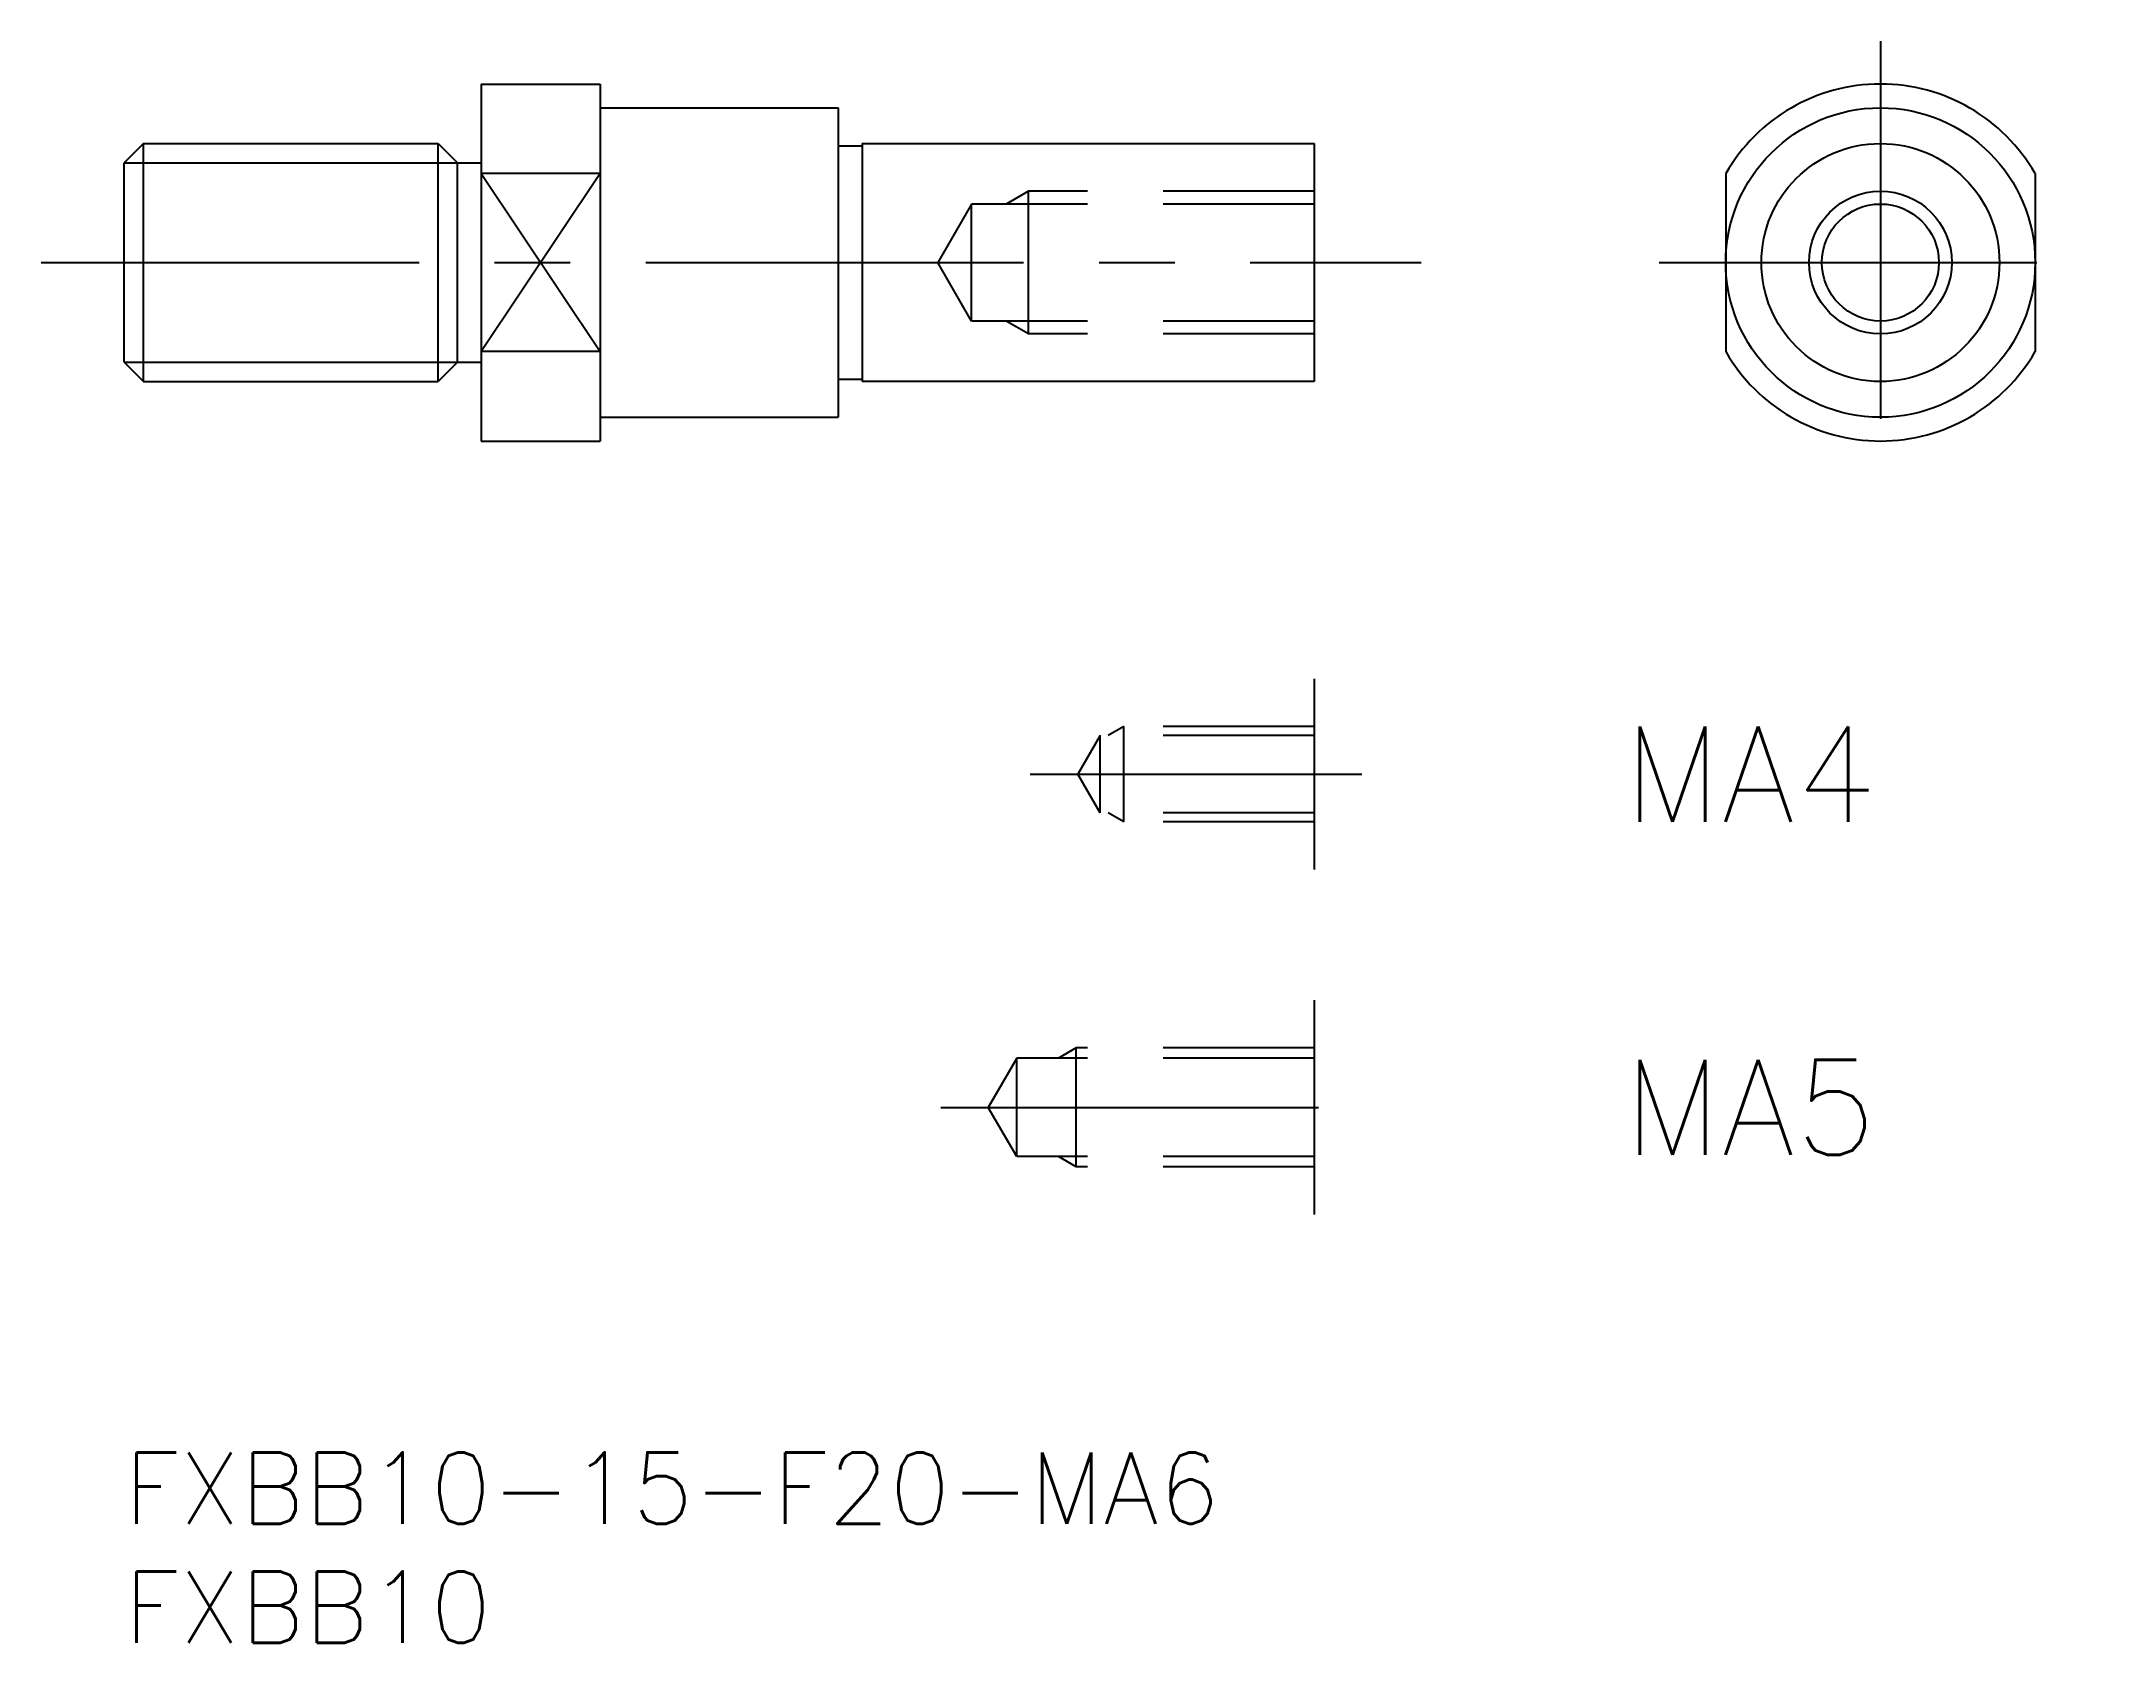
# Model space of a CAD drawing. Extents: x -3.5 to 83.1, y -8 to 59.3.
import ezdxf

# ---------------------------------------------------------------- set-up
doc = ezdxf.new("R2010")
doc.units = 0
doc.header["$LTSCALE"] = 0.5
doc.linetypes.add('CENTER', pattern=[50.8, 31.75, -6.35, 6.35, -6.35])
doc.linetypes.add('DASHED', pattern=[19.05, 12.7, -6.35])
for name, color, linetype in [('MSM_CENTER', 1, 'CENTER'), ('MSM_CONTINUOUS', 7, 'CONTINUOUS'), ('MSM_DASHED', 4, 'DASHED'), ('MSM_NARROW', 5, 'CONTINUOUS'), ('MSM_PART_NUMBER', 7, 'CONTINUOUS')]:
    doc.layers.add(name, color=color, linetype=linetype)
doc.styles.get("Standard").update_dxf_attribs({"font": 'txt.shx', "height": 3, "bigfont": 'bigfont.shx'})

# ---------------------------------------------------------------- blocks, each defined once
blk = doc.blocks.new('*U5')
at = {"layer": 'MSM_PART_NUMBER'}
blk.add_text('FXBB10-15-F20-MA6', height=3, dxfattribs=at).set_placement((0, -3))
blk = doc.blocks.new('*U6')
at = {"layer": 'MSM_PART_NUMBER'}
blk.add_text('FXBB10', height=3, dxfattribs=at).set_placement((0, -8))
blk = doc.blocks.new('*U7')
at = {"layer": 'MSM_PART_NUMBER'}
blk.add_text('MA5', height=4, dxfattribs=at).set_placement((63, 12.5))
blk = doc.blocks.new('*U8')
at = {"layer": 'MSM_PART_NUMBER'}
blk.add_text('MA4', height=4, dxfattribs=at).set_placement((63, 26.5))

msp = doc.modelspace()

# ---------------------------------------------------------------- linework, layer by layer
at = {"layer": 'MSM_CENTER'}
for p, q in [((73.789, 59.3), (73.789, 40.7)), ((-3.485, 50), (54.489, 50)), ((64.489, 50), (83.089, 50)), ((38.064, 28.5), (52, 28.5)), ((34.307, 14.5), (52, 14.5))]:
    msp.add_line(p, q, dxfattribs=at)
at = {"layer": 'MSM_CONTINUOUS'}
for p, q in [((15, 57.5), (15, 42.5)), ((15, 57.5), (20, 57.5)), ((20, 57.5), (20, 42.5)), ((20, 56.5), (30, 56.5)), ((30, 56.5), (30, 43.5)), ((0.812, 55), (0, 54.188)), ((0.812, 55), (13.188, 55)), ((0.812, 45), (0.812, 55)), ((13.188, 45), (13.188, 55)), ((13.188, 55), (14, 54.188)), ((30, 54.9), (31, 54.9)), ((31, 55), (50, 55)), ((31, 55), (31, 45)), ((50, 55), (50, 45)), ((0, 45.812), (0, 54.188)), ((14, 45.812), (14, 54.188)), ((14, 54.188), (15, 54.188)), ((20, 53.742), (15, 53.742)), ((67.289, 53.742), (67.289, 46.258)), ((80.289, 53.742), (80.289, 46.258)), ((20, 46.258), (15, 46.258)), ((0, 45.812), (0.812, 45)), ((14, 45.812), (13.188, 45)), ((14, 45.812), (15, 45.812)), ((30, 45.1), (31, 45.1)), ((0.812, 45), (13.188, 45)), ((50, 45), (31, 45)), ((20, 43.5), (30, 43.5)), ((15, 42.5), (20, 42.5)), ((50, 32.5), (50, 24.5)), ((50, 19), (50, 10))]:
    msp.add_line(p, q, dxfattribs=at)
for radius in [6.5, 5, 2.458]:
    msp.add_circle((73.789, 50), radius, dxfattribs=at)
for start, end in [(29.92643, 150.07356), (209.92643, 330.07356)]:
    msp.add_arc((73.789, 50), 7.5, start, end, dxfattribs=at)
at = {"layer": 'MSM_DASHED'}
for p, q in [((38, 53), (37.062, 52.459)), ((50, 53), (38, 53)), ((38, 47), (38, 53)), ((35.6, 52.459), (34.181, 50)), ((50, 52.459), (35.6, 52.459)), ((35.6, 47.542), (35.6, 52.459)), ((35.6, 47.542), (34.181, 50)), ((50, 47.542), (35.6, 47.542)), ((38, 47), (37.062, 47.542)), ((50, 47), (38, 47)), ((42, 30.5), (41.344, 30.121)), ((50, 30.5), (42, 30.5)), ((42, 26.5), (42, 30.5)), ((41, 30.121), (40.064, 28.5)), ((50, 30.121), (41, 30.121)), ((41, 26.879), (41, 30.121)), ((41, 26.879), (40.064, 28.5)), ((50, 26.879), (41, 26.879)), ((42, 26.5), (41.344, 26.879)), ((50, 26.5), (42, 26.5)), ((37.5, 16.567), (36.307, 14.5)), ((50, 16.567), (37.5, 16.567)), ((37.5, 12.433), (37.5, 16.567)), ((40, 17), (39.25, 16.567)), ((50, 17), (40, 17)), ((40, 12), (40, 17)), ((37.5, 12.433), (36.307, 14.5)), ((50, 12.433), (37.5, 12.433)), ((40, 12), (39.25, 12.433)), ((50, 12), (40, 12))]:
    msp.add_line(p, q, dxfattribs=at)
at = {"layer": 'MSM_NARROW'}
for p, q in [((0, 54.188), (14, 54.188)), ((15, 53.742), (20, 46.258)), ((20, 53.742), (15, 46.258)), ((0, 45.812), (14, 45.812))]:
    msp.add_line(p, q, dxfattribs=at)
msp.add_circle((73.789, 50), 3, dxfattribs=at)

# ---------------------------------------------------------------- block references
at = {"layer": 'MSM_CONTINUOUS'}
for name in ['*U8', '*U7', '*U5', '*U6']:
    msp.add_blockref(name, (0, 0), dxfattribs=at)

doc.saveas('drawing.dxf')
